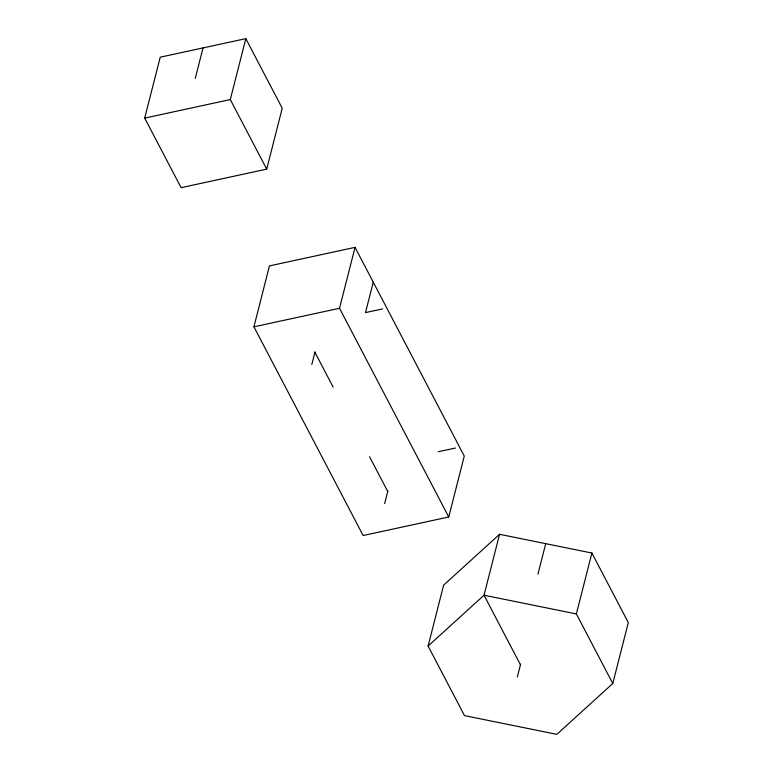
<?xml version="1.0" encoding="UTF-8"?>
<svg xmlns="http://www.w3.org/2000/svg" width="773" height="773" viewBox="0 0 773 773"><rect width="100%" height="100%" fill="white"/><g stroke="black" fill="none" stroke-linecap="round" stroke-linejoin="round"><path stroke-width="1.16" d="M144.696 118.105L160.224 57.192L245.824 38.65L282.232 108.22L266.704 169.132L181.104 187.675L144.696 118.105L230.296 99.562L245.824 38.65M195.26 78.373L203.028 47.916M253.921 326.815L269.448 265.902L355.049 247.36L464.273 456.07L448.746 516.982L363.146 535.525L253.921 326.815L339.521 308.272L355.049 247.36M311.819 364.508L315.075 351.744M373.253 282.145L365.494 312.601L382.606 308.891M384.635 503.648L387.891 490.884M428.107 646.054L443.625 585.142L499.561 534.298L591.896 553.024L628.304 622.594L612.776 683.506L556.85 734.35L464.505 715.624L428.107 646.054L484.033 595.21L499.561 534.298M537.96 574.117L545.728 543.661M517.33 676.964L520.587 664.2M612.776 683.506L576.368 613.936L591.896 553.024M438.301 451.741L455.423 448.031M576.368 613.936L484.033 595.21L520.442 664.78M230.296 99.562L266.704 169.132M339.521 308.272L448.746 516.982M314.93 352.324L333.134 387.109M369.533 456.679L387.737 491.464"/></g></svg>
